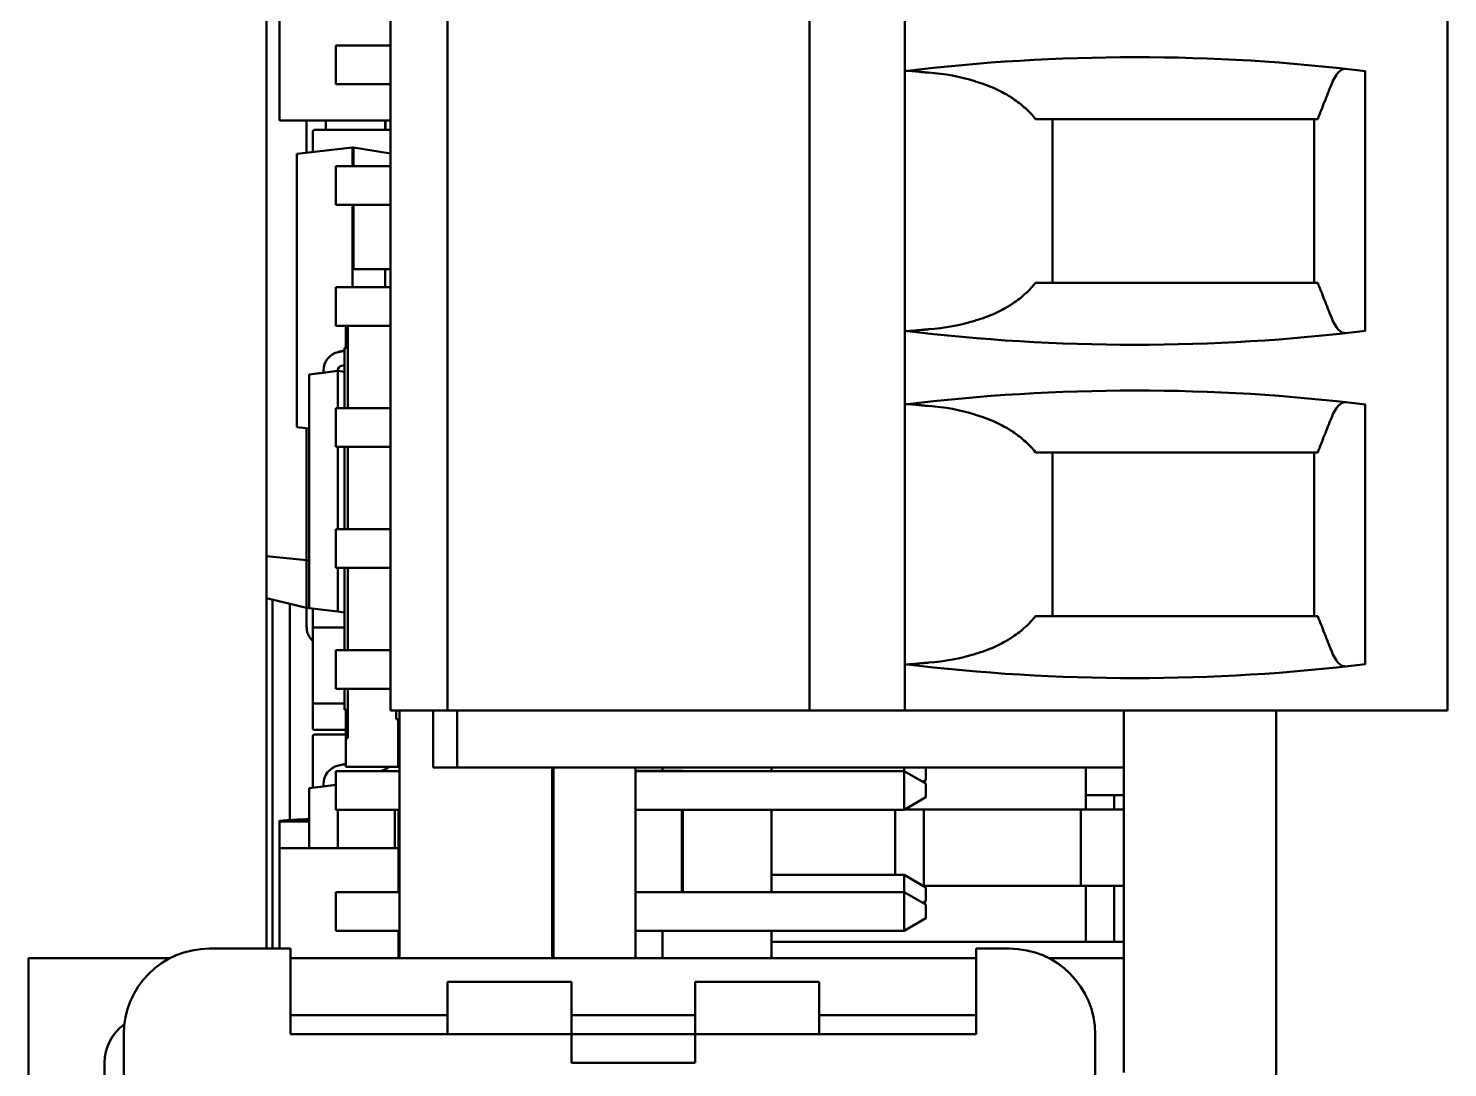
# Model space of a CAD drawing. Header units: millimetres. Extents: x 3118 to 4801, y 919 to 1849.
# Drawn here: x 3488.56 to 3503.46, y 1563.78 to 1574.69 of the extents above; entities that cross this region are included whole.
import ezdxf

# ---------------------------------------------------------------- set-up
doc = ezdxf.new("R2010")
doc.units = ezdxf.units.MM
doc.header["$LTSCALE"] = 1.8
doc.layers.add('외형선(ISO)', color=7, linetype='Continuous', lineweight=50)

msp = doc.modelspace()

# ---------------------------------------------------------------- linework, layer by layer
at = {"layer": '외형선(ISO)'}
for p, q in [((3492.36, 1567.527), (3492.36, 1581.727)), ((3492.96, 1567.527), (3492.96, 1581.727)), ((3496.76, 1567.527), (3496.76, 1581.727)), ((3497.76, 1581.727), (3497.76, 1567.527)), ((3503.46, 1581.727), (3503.46, 1567.527)), ((3491.06, 1581.527), (3491.06, 1565.027)), ((3491.195, 1574.968), (3491.195, 1573.728)), ((3492.36, 1574.511), (3491.786, 1574.511)), ((3491.786, 1574.511), (3492.36, 1574.511)), ((3491.786, 1574.511), (3491.786, 1574.105)), ((3491.786, 1574.511), (3491.786, 1574.511)), ((3491.786, 1574.511), (3492.36, 1574.511)), ((3492.36, 1574.511), (3491.786, 1574.511)), ((3491.786, 1574.511), (3491.786, 1574.511)), ((3491.786, 1574.511), (3491.786, 1574.511)), ((3502.595, 1574.241), (3502.595, 1571.514)), ((3492.36, 1574.105), (3491.786, 1574.105)), ((3492.36, 1573.723), (3491.2, 1573.723)), ((3491.481, 1573.723), (3491.481, 1573.384)), ((3491.545, 1573.607), (3491.545, 1573.607)), ((3491.545, 1573.391), (3491.545, 1573.607)), ((3492.36, 1573.623), (3491.561, 1573.623)), ((3491.561, 1573.623), (3492.36, 1573.623)), ((3491.561, 1573.623), (3491.561, 1573.623)), ((3492.36, 1573.623), (3491.561, 1573.623)), ((3491.561, 1573.623), (3491.561, 1573.623)), ((3491.681, 1573.723), (3491.681, 1573.623)), ((3492.306, 1573.723), (3492.306, 1573.623)), ((3492.308, 1573.623), (3492.308, 1573.723)), ((3499.31, 1572.017), (3499.31, 1573.737)), ((3502.06, 1572.017), (3502.06, 1573.737)), ((3491.377, 1573.373), (3491.961, 1573.437)), ((3491.961, 1573.437), (3491.377, 1573.372)), ((3491.377, 1573.372), (3491.377, 1573.373)), ((3491.377, 1570.501), (3491.377, 1573.372)), ((3491.974, 1573.437), (3491.961, 1573.437)), ((3491.961, 1573.437), (3491.961, 1573.241)), ((3491.961, 1573.437), (3491.974, 1573.437)), ((3491.961, 1573.437), (3491.961, 1573.437)), ((3491.974, 1573.437), (3492.36, 1573.377)), ((3491.974, 1573.437), (3491.974, 1573.241)), ((3491.974, 1573.437), (3491.974, 1573.437)), ((3492.36, 1573.377), (3491.974, 1573.437)), ((3492.36, 1573.241), (3491.786, 1573.241)), ((3491.786, 1573.241), (3492.36, 1573.241)), ((3491.786, 1573.241), (3491.786, 1572.835)), ((3491.786, 1573.241), (3491.786, 1573.241)), ((3491.786, 1573.241), (3492.36, 1573.241)), ((3492.36, 1573.241), (3491.786, 1573.241)), ((3491.786, 1573.241), (3491.786, 1573.241)), ((3491.786, 1573.241), (3491.786, 1573.241)), ((3492.36, 1572.835), (3491.786, 1572.835)), ((3491.961, 1572.835), (3491.961, 1572.162)), ((3491.974, 1572.835), (3491.974, 1572.162)), ((3491.974, 1572.162), (3491.961, 1572.162)), ((3491.961, 1571.971), (3491.961, 1572.162)), ((3492.111, 1572.162), (3491.974, 1572.162)), ((3492.36, 1572.162), (3492.307, 1572.162)), ((3492.307, 1571.971), (3492.307, 1572.162)), ((3492.36, 1571.971), (3491.786, 1571.971)), ((3491.786, 1571.971), (3492.36, 1571.971)), ((3491.786, 1571.971), (3491.786, 1571.565)), ((3491.786, 1571.971), (3491.786, 1571.971)), ((3491.786, 1571.971), (3492.36, 1571.971)), ((3492.36, 1571.971), (3491.786, 1571.971)), ((3491.786, 1571.971), (3491.786, 1571.971)), ((3491.786, 1571.971), (3491.786, 1571.971)), ((3492.36, 1571.565), (3491.786, 1571.565)), ((3491.892, 1571.565), (3491.892, 1571.335)), ((3491.912, 1571.335), (3491.912, 1571.565)), ((3491.813, 1571.292), (3491.877, 1571.306)), ((3491.813, 1571.292), (3491.877, 1571.306)), ((3491.813, 1571.292), (3491.877, 1571.306)), ((3491.813, 1571.291), (3491.877, 1571.305)), ((3491.813, 1571.291), (3491.877, 1571.305)), ((3491.813, 1571.291), (3491.877, 1571.305)), ((3491.813, 1571.291), (3491.877, 1571.305)), ((3491.813, 1571.291), (3491.877, 1571.305)), ((3491.877, 1571.335), (3491.892, 1571.335)), ((3491.912, 1571.335), (3491.877, 1571.335)), ((3491.877, 1571.335), (3491.877, 1570.701)), ((3491.877, 1571.335), (3491.877, 1571.335)), ((3491.892, 1571.335), (3491.912, 1571.335)), ((3491.912, 1570.701), (3491.912, 1571.335)), ((3491.507, 1571.055), (3491.807, 1571.092)), ((3491.507, 1571.055), (3491.657, 1571.074)), ((3491.657, 1571.096), (3491.657, 1571.096)), ((3491.657, 1571.073), (3491.657, 1571.096)), ((3491.657, 1571.096), (3491.657, 1571.096)), ((3491.657, 1571.096), (3491.657, 1571.096)), ((3491.657, 1571.096), (3491.657, 1571.096)), ((3491.657, 1571.096), (3491.657, 1571.096)), ((3491.657, 1571.096), (3491.657, 1571.096)), ((3491.657, 1571.096), (3491.657, 1571.096)), ((3491.657, 1571.073), (3491.807, 1571.092)), ((3491.807, 1571.092), (3491.807, 1571.096)), ((3491.807, 1571.092), (3491.807, 1571.092)), ((3491.877, 1571.084), (3491.807, 1571.092)), ((3491.877, 1571.083), (3491.807, 1571.092)), ((3491.807, 1571.092), (3491.807, 1570.701)), ((3491.846, 1571.145), (3491.877, 1571.152)), ((3491.507, 1568.602), (3491.507, 1571.055)), ((3491.507, 1571.055), (3491.507, 1571.055)), ((3492.36, 1570.701), (3491.786, 1570.701)), ((3491.786, 1570.701), (3492.36, 1570.701)), ((3491.786, 1570.701), (3491.786, 1570.295)), ((3491.786, 1570.701), (3491.786, 1570.701)), ((3491.786, 1570.701), (3492.36, 1570.701)), ((3492.36, 1570.701), (3491.786, 1570.701)), ((3491.786, 1570.701), (3491.786, 1570.701)), ((3491.786, 1570.701), (3491.786, 1570.701)), ((3502.595, 1570.741), (3502.595, 1568.014)), ((3491.377, 1570.501), (3491.507, 1570.487)), ((3491.481, 1570.49), (3491.481, 1569.105)), ((3492.36, 1570.295), (3491.786, 1570.295)), ((3491.807, 1570.295), (3491.807, 1569.431)), ((3491.877, 1570.295), (3491.877, 1569.431)), ((3491.912, 1569.431), (3491.912, 1570.295)), ((3499.31, 1568.517), (3499.31, 1570.237)), ((3502.06, 1568.517), (3502.06, 1570.237)), ((3492.36, 1569.431), (3491.786, 1569.431)), ((3491.786, 1569.431), (3492.36, 1569.431)), ((3491.786, 1569.431), (3491.786, 1569.025)), ((3491.786, 1569.431), (3491.786, 1569.431)), ((3491.786, 1569.431), (3492.36, 1569.431)), ((3492.36, 1569.431), (3491.786, 1569.431)), ((3491.786, 1569.431), (3491.786, 1569.431)), ((3491.786, 1569.431), (3491.786, 1569.431)), ((3491.481, 1569.105), (3491.06, 1569.147)), ((3491.481, 1569.105), (3491.481, 1568.605)), ((3491.507, 1569.105), (3491.481, 1569.105)), ((3492.36, 1569.025), (3491.786, 1569.025)), ((3491.807, 1569.025), (3491.807, 1568.565)), ((3491.877, 1569.025), (3491.877, 1568.161)), ((3491.912, 1568.161), (3491.912, 1569.025)), ((3491.481, 1568.605), (3491.06, 1568.707)), ((3491.123, 1568.692), (3491.123, 1565.027)), ((3491.303, 1566.376), (3491.303, 1568.648)), ((3491.481, 1568.605), (3491.507, 1568.605)), ((3491.481, 1568.405), (3491.481, 1568.605)), ((3491.807, 1568.565), (3491.507, 1568.602)), ((3491.545, 1568.384), (3491.545, 1568.598)), ((3491.807, 1568.565), (3491.877, 1568.557)), ((3491.545, 1568.384), (3491.545, 1568.384)), ((3491.545, 1567.616), (3491.545, 1568.384)), ((3491.877, 1568.4), (3491.561, 1568.4)), ((3491.561, 1568.4), (3491.877, 1568.4)), ((3491.561, 1568.4), (3491.561, 1568.4)), ((3491.877, 1568.4), (3491.561, 1568.4)), ((3491.561, 1568.4), (3491.561, 1568.4)), ((3492.36, 1568.161), (3491.786, 1568.161)), ((3491.786, 1568.161), (3492.36, 1568.161)), ((3491.786, 1568.161), (3491.786, 1567.755)), ((3491.786, 1568.161), (3491.786, 1568.161)), ((3491.786, 1568.161), (3492.36, 1568.161)), ((3492.36, 1568.161), (3491.786, 1568.161)), ((3491.786, 1568.161), (3491.786, 1568.161)), ((3491.786, 1568.161), (3491.786, 1568.161)), ((3492.36, 1567.755), (3491.786, 1567.755)), ((3491.877, 1567.755), (3491.877, 1567.535)), ((3491.912, 1567.535), (3491.912, 1567.755)), ((3491.545, 1567.339), (3491.545, 1567.616)), ((3491.561, 1567.6), (3491.877, 1567.6)), ((3491.877, 1567.535), (3491.912, 1567.535)), ((3491.892, 1567.235), (3491.892, 1567.535)), ((3491.912, 1567.235), (3491.912, 1567.535)), ((3492.36, 1567.527), (3492.66, 1567.527)), ((3492.422, 1567.527), (3492.422, 1567.435)), ((3492.457, 1564.927), (3492.457, 1567.527)), ((3492.66, 1567.527), (3492.96, 1567.527)), ((3492.81, 1566.927), (3492.81, 1567.527)), ((3492.96, 1567.527), (3496.76, 1567.527)), ((3493.06, 1566.927), (3493.06, 1567.527)), ((3496.76, 1567.527), (3497.26, 1567.527)), ((3497.26, 1567.527), (3497.46, 1567.527)), ((3497.46, 1567.527), (3497.76, 1567.527)), ((3497.76, 1567.527), (3503.46, 1567.527)), ((3500.06, 1567.527), (3500.06, 1566.927)), ((3501.66, 1567.527), (3501.66, 1550.527)), ((3492.442, 1567.435), (3492.422, 1567.435)), ((3492.442, 1567.435), (3492.422, 1567.435)), ((3492.442, 1567.435), (3492.442, 1567.435)), ((3492.442, 1567.435), (3492.442, 1566.935)), ((3491.545, 1567.258), (3491.545, 1567.258)), ((3491.545, 1566.717), (3491.545, 1567.258)), ((3491.892, 1567.323), (3491.561, 1567.323)), ((3491.892, 1567.274), (3491.561, 1567.274)), ((3491.561, 1567.274), (3491.892, 1567.274)), ((3491.561, 1567.274), (3491.561, 1567.274)), ((3491.892, 1567.274), (3491.561, 1567.274)), ((3491.561, 1567.274), (3491.561, 1567.274)), ((3491.892, 1567.235), (3491.912, 1567.235)), ((3491.892, 1567.235), (3491.892, 1566.935)), ((3491.892, 1567.235), (3491.912, 1567.235)), ((3491.892, 1567.235), (3491.892, 1567.235)), ((3492.442, 1567.327), (3492.457, 1567.325)), ((3492.442, 1567.327), (3492.457, 1567.325)), ((3492.442, 1567.327), (3492.457, 1567.325)), ((3492.442, 1567.327), (3492.457, 1567.325)), ((3492.442, 1567.327), (3492.457, 1567.325)), ((3492.442, 1567.327), (3492.457, 1567.325)), ((3492.442, 1567.327), (3492.457, 1567.325)), ((3492.442, 1567.327), (3492.457, 1567.325)), ((3492.442, 1567.216), (3492.457, 1567.325)), ((3492.457, 1567.325), (3492.457, 1567.325)), ((3492.457, 1567.325), (3492.457, 1567.325)), ((3492.457, 1567.325), (3492.457, 1567.325)), ((3492.457, 1566.891), (3491.786, 1566.891)), ((3491.786, 1566.891), (3492.457, 1566.891)), ((3491.786, 1566.891), (3491.786, 1566.485)), ((3491.786, 1566.891), (3491.786, 1566.891)), ((3491.786, 1566.891), (3492.457, 1566.891)), ((3492.457, 1566.891), (3491.786, 1566.891)), ((3491.786, 1566.891), (3491.786, 1566.891)), ((3491.786, 1566.891), (3491.786, 1566.891)), ((3491.813, 1566.948), (3491.892, 1566.966)), ((3491.813, 1566.948), (3491.892, 1566.966)), ((3491.813, 1566.948), (3491.892, 1566.965)), ((3491.813, 1566.948), (3491.892, 1566.965)), ((3491.813, 1566.948), (3491.892, 1566.965)), ((3491.813, 1566.948), (3491.892, 1566.965)), ((3491.813, 1566.948), (3491.892, 1566.965)), ((3491.813, 1566.948), (3491.892, 1566.965)), ((3491.892, 1566.935), (3492.442, 1566.935)), ((3492.251, 1566.891), (3492.265, 1566.895)), ((3492.81, 1566.927), (3493.06, 1566.927)), ((3493.06, 1566.927), (3493.16, 1566.927)), ((3493.16, 1566.927), (3500.06, 1566.927)), ((3494.06, 1564.927), (3494.06, 1566.927)), ((3494.072, 1566.891), (3494.06, 1566.891)), ((3494.06, 1566.891), (3494.072, 1566.891)), ((3494.06, 1566.891), (3494.072, 1566.891)), ((3494.072, 1566.891), (3494.06, 1566.891)), ((3494.072, 1566.927), (3494.072, 1564.927)), ((3494.935, 1566.927), (3494.935, 1564.927)), ((3494.935, 1566.894), (3495.116, 1566.894)), ((3495.116, 1566.894), (3494.935, 1566.894)), ((3494.935, 1566.891), (3497.755, 1566.891)), ((3497.755, 1566.891), (3494.935, 1566.891)), ((3494.935, 1566.891), (3497.755, 1566.891)), ((3497.755, 1566.891), (3494.935, 1566.891)), ((3495.218, 1566.927), (3495.218, 1566.894)), ((3495.218, 1566.894), (3495.431, 1566.894)), ((3495.431, 1566.894), (3495.421, 1566.894)), ((3495.421, 1566.891), (3495.421, 1566.894)), ((3495.431, 1566.891), (3495.431, 1566.894)), ((3496.361, 1566.927), (3496.361, 1566.891)), ((3497.755, 1566.927), (3497.755, 1566.891)), ((3497.755, 1566.891), (3497.755, 1566.485)), ((3497.755, 1566.891), (3497.983, 1566.759)), ((3497.983, 1566.759), (3497.755, 1566.891)), ((3497.755, 1566.891), (3497.755, 1566.891)), ((3497.755, 1566.891), (3497.983, 1566.759)), ((3497.755, 1566.891), (3497.755, 1566.891)), ((3497.755, 1566.891), (3497.755, 1566.891)), ((3497.983, 1566.759), (3497.755, 1566.891)), ((3497.983, 1566.927), (3497.983, 1566.796)), ((3499.66, 1566.927), (3499.66, 1566.487)), ((3500.06, 1564.927), (3500.06, 1566.927)), ((3491.507, 1566.711), (3491.786, 1566.746)), ((3491.657, 1566.753), (3491.657, 1566.753)), ((3491.657, 1566.73), (3491.657, 1566.753)), ((3491.657, 1566.753), (3491.657, 1566.753)), ((3491.657, 1566.753), (3491.657, 1566.753)), ((3491.657, 1566.753), (3491.657, 1566.753)), ((3491.657, 1566.753), (3491.657, 1566.753)), ((3491.657, 1566.753), (3491.657, 1566.753)), ((3491.657, 1566.753), (3491.657, 1566.753)), ((3491.657, 1566.73), (3491.786, 1566.746)), ((3497.983, 1566.796), (3497.952, 1566.778)), ((3497.983, 1566.759), (3497.983, 1566.759)), ((3497.983, 1566.759), (3497.983, 1566.759)), ((3497.983, 1566.759), (3497.983, 1566.617)), ((3497.983, 1566.759), (3497.983, 1566.759)), ((3491.507, 1566.712), (3491.657, 1566.73)), ((3491.507, 1566.711), (3491.507, 1566.712)), ((3491.507, 1566.083), (3491.507, 1566.711)), ((3497.983, 1566.617), (3497.755, 1566.485)), ((3499.66, 1566.637), (3500.06, 1566.637)), ((3499.96, 1566.487), (3499.96, 1566.637)), ((3492.457, 1566.485), (3491.786, 1566.485)), ((3491.807, 1566.485), (3491.807, 1566.083)), ((3492.407, 1566.083), (3492.407, 1566.485)), ((3492.445, 1566.079), (3492.445, 1566.485)), ((3494.072, 1566.485), (3494.06, 1566.485)), ((3497.755, 1566.485), (3494.935, 1566.485)), ((3495.421, 1565.621), (3495.421, 1566.485)), ((3495.431, 1565.621), (3495.431, 1566.485)), ((3496.361, 1566.485), (3496.361, 1565.621)), ((3497.66, 1566.485), (3497.66, 1565.801)), ((3497.96, 1566.487), (3497.759, 1566.487)), ((3497.96, 1566.487), (3498.71, 1566.487)), ((3497.96, 1566.487), (3497.96, 1565.687)), ((3499.61, 1566.487), (3498.71, 1566.487)), ((3499.61, 1566.487), (3499.61, 1565.687)), ((3499.61, 1566.487), (3500.06, 1566.487)), ((3491.195, 1566.363), (3491.195, 1566.363)), ((3491.195, 1566.363), (3491.195, 1566.078)), ((3491.2, 1566.363), (3491.507, 1566.363)), ((3492.457, 1566.375), (3492.445, 1566.375)), ((3492.445, 1566.363), (3492.445, 1566.363)), ((3492.445, 1566.078), (3492.445, 1566.363)), ((3492.407, 1566.15), (3492.408, 1566.15)), ((3492.408, 1566.083), (3492.408, 1566.15)), ((3492.408, 1566.15), (3492.408, 1566.15)), ((3491.195, 1566.078), (3491.195, 1565.027)), ((3492.44, 1566.083), (3491.2, 1566.083)), ((3491.2, 1566.083), (3491.2, 1566.083)), ((3491.2, 1566.083), (3492.44, 1566.083)), ((3492.44, 1566.083), (3492.44, 1566.083)), ((3492.445, 1565.621), (3492.445, 1566.078)), ((3496.361, 1565.801), (3497.755, 1565.801)), ((3497.755, 1565.801), (3496.361, 1565.801)), ((3496.361, 1565.801), (3497.755, 1565.801)), ((3497.755, 1565.801), (3496.361, 1565.801)), ((3497.755, 1565.801), (3497.755, 1565.621)), ((3497.755, 1565.801), (3497.755, 1565.801)), ((3497.755, 1565.801), (3497.983, 1565.669)), ((3497.755, 1565.801), (3497.755, 1565.801)), ((3497.755, 1565.801), (3497.983, 1565.669)), ((3497.983, 1565.669), (3497.755, 1565.801)), ((3497.983, 1565.669), (3497.755, 1565.801)), ((3497.755, 1565.801), (3497.755, 1565.801)), ((3492.457, 1565.621), (3491.786, 1565.621)), ((3491.786, 1565.621), (3491.786, 1565.215)), ((3491.786, 1565.621), (3491.786, 1565.621)), ((3491.786, 1565.621), (3492.457, 1565.621)), ((3491.786, 1565.621), (3491.786, 1565.621)), ((3491.786, 1565.621), (3492.457, 1565.621)), ((3492.457, 1565.621), (3491.786, 1565.621)), ((3491.786, 1565.621), (3491.786, 1565.621)), ((3494.072, 1565.621), (3494.06, 1565.621)), ((3494.06, 1565.621), (3494.072, 1565.621)), ((3494.06, 1565.621), (3494.072, 1565.621)), ((3494.072, 1565.621), (3494.06, 1565.621)), ((3494.935, 1565.621), (3497.755, 1565.621)), ((3497.755, 1565.621), (3494.935, 1565.621)), ((3494.935, 1565.621), (3497.755, 1565.621)), ((3497.755, 1565.621), (3494.935, 1565.621)), ((3497.755, 1565.621), (3497.755, 1565.215)), ((3497.755, 1565.621), (3497.983, 1565.489)), ((3497.755, 1565.621), (3497.755, 1565.621)), ((3497.983, 1565.489), (3497.755, 1565.621)), ((3497.755, 1565.621), (3497.755, 1565.621)), ((3497.755, 1565.621), (3497.983, 1565.489)), ((3497.755, 1565.621), (3497.755, 1565.621)), ((3497.983, 1565.489), (3497.755, 1565.621)), ((3497.952, 1565.687), (3497.96, 1565.687)), ((3497.96, 1565.687), (3498.71, 1565.687)), ((3497.983, 1565.669), (3497.983, 1565.669)), ((3497.983, 1565.669), (3497.983, 1565.669)), ((3497.983, 1565.669), (3497.983, 1565.669)), ((3497.983, 1565.669), (3497.983, 1565.526)), ((3499.61, 1565.687), (3498.71, 1565.687)), ((3500.06, 1565.687), (3499.61, 1565.687)), ((3499.66, 1565.687), (3499.66, 1565.097)), ((3499.96, 1565.122), (3499.96, 1565.687)), ((3497.983, 1565.526), (3497.952, 1565.508)), ((3497.983, 1565.489), (3497.983, 1565.489)), ((3497.983, 1565.489), (3497.983, 1565.489)), ((3497.983, 1565.489), (3497.983, 1565.489)), ((3497.983, 1565.489), (3497.983, 1565.347)), ((3497.983, 1565.347), (3497.755, 1565.215)), ((3492.457, 1565.215), (3491.786, 1565.215)), ((3492.445, 1564.927), (3492.445, 1565.215)), ((3494.072, 1565.215), (3494.06, 1565.215)), ((3494.072, 1565.097), (3494.06, 1565.097)), ((3497.755, 1565.215), (3494.935, 1565.215)), ((3495.218, 1565.215), (3495.218, 1564.927)), ((3496.361, 1565.215), (3496.361, 1564.927)), ((3500.06, 1565.097), (3496.361, 1565.097)), ((3491.31, 1565.027), (3490.46, 1565.027)), ((3491.31, 1565.027), (3491.31, 1564.127)), ((3498.86, 1565.027), (3498.51, 1565.027)), ((3498.51, 1565.027), (3498.51, 1564.127)), ((3488.56, 1564.927), (3490.047, 1564.927)), ((3488.56, 1561.652), (3488.56, 1564.927)), ((3491.31, 1564.927), (3492.11, 1564.927)), ((3492.11, 1564.927), (3497.91, 1564.927)), ((3497.91, 1564.927), (3498.51, 1564.927)), ((3499.272, 1564.927), (3500.06, 1564.927)), ((3500.06, 1563.727), (3500.06, 1564.927)), ((3492.96, 1564.677), (3494.26, 1564.677)), ((3492.96, 1564.127), (3492.96, 1564.677)), ((3494.26, 1564.677), (3494.26, 1564.127)), ((3495.56, 1564.127), (3495.56, 1564.677)), ((3495.56, 1564.677), (3496.86, 1564.677)), ((3496.86, 1564.677), (3496.86, 1564.127)), ((3492.11, 1564.327), (3491.31, 1564.327)), ((3492.11, 1564.327), (3492.96, 1564.327)), ((3494.26, 1564.327), (3495.56, 1564.327)), ((3496.86, 1564.327), (3497.91, 1564.327)), ((3498.51, 1564.327), (3497.91, 1564.327)), ((3489.56, 1561.977), (3489.56, 1564.127)), ((3491.31, 1564.127), (3494.26, 1564.127)), ((3494.26, 1564.127), (3495.56, 1564.127)), ((3494.26, 1564.127), (3494.26, 1563.827)), ((3495.56, 1564.127), (3498.51, 1564.127)), ((3495.56, 1563.827), (3495.56, 1564.127)), ((3499.76, 1564.127), (3499.76, 1562.927)), ((3489.36, 1563.827), (3489.36, 1563.327)), ((3494.26, 1563.827), (3495.56, 1563.827))]:
    msp.add_line(p, q, dxfattribs=at)
for centre, radius, start, end in [((3500.18, 1554.387), 20, 83.062, 96.9498), ((3491.561, 1573.607), 0.016, 90, 180), ((3491.561, 1573.607), 0.016, 90, 180), ((3500.18, 1591.367), 20, 263.0502, 276.938), ((3491.857, 1571.096), 0.2, 102.5361, 180), ((3491.857, 1571.096), 0.2, 102.5361, 180), ((3491.857, 1571.096), 0.2, 102.5361, 180), ((3491.857, 1571.096), 0.2, 102.5361, 180), ((3491.857, 1571.096), 0.2, 102.5361, 180), ((3491.857, 1571.096), 0.2, 102.5361, 180), ((3491.857, 1571.096), 0.2, 102.5361, 180), ((3491.857, 1571.096), 0.2, 102.5361, 180), ((3491.857, 1571.096), 0.05, 102.5361, 180), ((3500.18, 1550.887), 20, 83.062, 96.9498), ((3491.561, 1568.384), 0.016, 90, 180), ((3491.561, 1568.384), 0.016, 90, 180), ((3500.18, 1587.867), 20, 263.0502, 276.938), ((3491.561, 1567.616), 0.016, 180, 270), ((3491.561, 1567.339), 0.016, 180, 270), ((3491.561, 1567.258), 0.016, 90, 180), ((3491.561, 1567.258), 0.016, 90, 180), ((3491.857, 1566.753), 0.2, 102.5361, 180), ((3491.857, 1566.753), 0.2, 102.5361, 180), ((3491.857, 1566.753), 0.2, 102.5361, 180), ((3491.857, 1566.753), 0.2, 102.5361, 180), ((3491.857, 1566.753), 0.2, 102.5361, 180), ((3491.857, 1566.753), 0.2, 102.5361, 180), ((3491.857, 1566.753), 0.2, 102.5361, 180), ((3491.857, 1566.753), 0.2, 102.5361, 180), ((3492.222, 1567.09), 0.2, 282.5361, 309.1219), ((3499.91, 1565.122), 0.05, 330, 0), ((3490.46, 1564.127), 0.9, 90, 180), ((3498.86, 1564.127), 0.9, 0, 90), ((3489.86, 1563.827), 0.5, 126.0029, 180)]:
    msp.add_arc(centre, radius, start, end, dxfattribs=at)
for centre, major_axis, ratio, start_param, end_param in [((3497.599, 1573.116), (-1.662, -0.285), 0.648616, 4.035739, 4.353534), ((3502.392, 1573.257), (-0.008, 1.007), 0.265469, 6.251531, 6.862917), ((3490.931, 1554.387), (-22.877, 0), 0.914642, 4.372426, 4.375396), ((3502.392, 1572.497), (-0.008, -1.007), 0.265469, 5.703454, 6.31484), ((3497.599, 1572.639), (-1.662, 0.285), 0.648616, 1.929651, 2.247447), ((3490.931, 1591.367), (-22.877, 0), 0.914642, 1.907789, 1.910759), ((3502.392, 1569.757), (-0.008, 1.007), 0.265469, 6.251531, 6.862917), ((3497.599, 1569.616), (-1.662, -0.285), 0.648616, 4.035739, 4.353534), ((3490.931, 1550.887), (-22.877, 0), 0.914642, 4.372426, 4.375396), ((3497.599, 1569.139), (-1.662, 0.285), 0.648616, 1.929651, 2.247447), ((3490.931, 1587.867), (-22.877, 0), 0.914642, 1.907789, 1.910759), ((3502.392, 1568.997), (-0.008, -1.007), 0.265469, 5.703454, 6.31484), ((3495.116, 1566.894), (0.102, 0), 0.00019, 4.712389, 6.283185), ((3495.116, 1566.894), (0.305, 0), 0.00019, 4.712389, 6.283185)]:
    msp.add_ellipse(centre, major_axis=major_axis, ratio=ratio, start_param=start_param, end_param=end_param, dxfattribs=at)
for points, knots in [([(3498.01, 1574.225), (3497.996, 1574.226), (3497.982, 1574.227), (3497.969, 1574.228), (3497.963, 1574.229), (3497.957, 1574.229), (3497.95, 1574.23), (3497.944, 1574.23), (3497.938, 1574.231), (3497.932, 1574.232), (3497.92, 1574.233), (3497.909, 1574.234), (3497.898, 1574.235), (3497.887, 1574.236), (3497.876, 1574.238), (3497.866, 1574.239), (3497.856, 1574.24), (3497.847, 1574.24), (3497.839, 1574.241), (3497.834, 1574.242), (3497.83, 1574.242), (3497.826, 1574.242), (3497.822, 1574.243), (3497.819, 1574.243), (3497.815, 1574.243), (3497.808, 1574.243), (3497.801, 1574.244), (3497.795, 1574.244), (3497.789, 1574.244), (3497.784, 1574.243), (3497.78, 1574.243)], [0.125716, 0.125716, 0.125716, 0.125716, 0.1735105, 0.1735105, 0.1735105, 0.1972868, 0.1972868, 0.1972868, 0.2211022, 0.2211022, 0.2211022, 0.2689459, 0.2689459, 0.2689459, 0.3168849, 0.3168849, 0.3168849, 0.3646899, 0.3646899, 0.3646899, 0.3884782, 0.3884782, 0.3884782, 0.4122764, 0.4122764, 0.4122764, 0.46011, 0.46011, 0.46011, 0.5080516, 0.5080516, 0.5080516, 0.5080516]), ([(3498.56, 1574.114), (3498.591, 1574.104), (3498.623, 1574.093), (3498.653, 1574.08), (3498.683, 1574.068), (3498.712, 1574.055), (3498.74, 1574.042), (3498.768, 1574.028), (3498.796, 1574.014), (3498.822, 1573.999), (3498.835, 1573.992), (3498.847, 1573.984), (3498.86, 1573.976), (3498.872, 1573.969), (3498.884, 1573.961), (3498.896, 1573.953), (3498.92, 1573.937), (3498.943, 1573.92), (3498.965, 1573.903), (3498.987, 1573.886), (3499.007, 1573.868), (3499.027, 1573.85), (3499.047, 1573.832), (3499.066, 1573.814), (3499.083, 1573.795), (3499.101, 1573.776), (3499.117, 1573.757), (3499.133, 1573.737)], [0.1451984, 0.1451984, 0.1451984, 0.1451984, 0.2603351, 0.2603351, 0.2603351, 0.3755929, 0.3755929, 0.3755929, 0.4905301, 0.4905301, 0.4905301, 0.5477255, 0.5477255, 0.5477255, 0.6048945, 0.6048945, 0.6048945, 0.7195328, 0.7195328, 0.7195328, 0.8344442, 0.8344442, 0.8344442, 0.9494087, 0.9494087, 0.9494087, 1.0641462, 1.0641462, 1.0641462, 1.0641462]), ([(3502.239, 1574.099), (3502.227, 1574.069), (3502.215, 1574.039), (3502.203, 1574.009), (3502.191, 1573.979), (3502.179, 1573.948), (3502.167, 1573.918), (3502.155, 1573.888), (3502.144, 1573.858), (3502.132, 1573.828), (3502.12, 1573.798), (3502.108, 1573.767), (3502.096, 1573.737)], [27.3487746, 27.3487746, 27.3487746, 27.3487746, 27.5141397, 27.5141397, 27.5141397, 27.6795053, 27.6795053, 27.6795053, 27.8448716, 27.8448716, 27.8448716, 28.0102384, 28.0102384, 28.0102384, 28.0102384]), ([(3491.195, 1573.728), (3491.195, 1573.728), (3491.195, 1573.728), (3491.195, 1573.728), (3491.195, 1573.726), (3491.197, 1573.723), (3491.2, 1573.723)], [-0.0000046349, -0.0000046349, -0.0000046349, -0.0000046349, 0.0000103556, 0.0000103556, 0.0000103556, 0.0009547571, 0.0009547571, 0.0009547571, 0.0009547571]), ([(3499.133, 1572.017), (3499.117, 1571.998), (3499.101, 1571.979), (3499.083, 1571.96), (3499.066, 1571.941), (3499.047, 1571.922), (3499.027, 1571.904), (3499.007, 1571.886), (3498.987, 1571.869), (3498.965, 1571.851), (3498.943, 1571.834), (3498.92, 1571.818), (3498.896, 1571.802), (3498.884, 1571.794), (3498.872, 1571.786), (3498.86, 1571.778), (3498.847, 1571.77), (3498.835, 1571.763), (3498.822, 1571.755), (3498.796, 1571.74), (3498.768, 1571.726), (3498.74, 1571.713), (3498.712, 1571.699), (3498.683, 1571.686), (3498.653, 1571.674), (3498.623, 1571.662), (3498.591, 1571.651), (3498.56, 1571.64)], [0.5896293, 0.5896293, 0.5896293, 0.5896293, 0.7043669, 0.7043669, 0.7043669, 0.8193314, 0.8193314, 0.8193314, 0.9342428, 0.9342428, 0.9342428, 1.048881, 1.048881, 1.048881, 1.1060499, 1.1060499, 1.1060499, 1.1632454, 1.1632454, 1.1632454, 1.2781827, 1.2781827, 1.2781827, 1.3934405, 1.3934405, 1.3934405, 1.5085772, 1.5085772, 1.5085772, 1.5085772]), ([(3502.096, 1572.017), (3502.108, 1571.987), (3502.12, 1571.957), (3502.132, 1571.927), (3502.144, 1571.897), (3502.155, 1571.866), (3502.167, 1571.836), (3502.179, 1571.806), (3502.191, 1571.776), (3502.203, 1571.746), (3502.215, 1571.716), (3502.227, 1571.686), (3502.239, 1571.655)], [11.3358505, 11.3358505, 11.3358505, 11.3358505, 11.5012174, 11.5012174, 11.5012174, 11.6665836, 11.6665836, 11.6665836, 11.8319493, 11.8319493, 11.8319493, 11.9973143, 11.9973143, 11.9973143, 11.9973143]), ([(3497.78, 1571.512), (3497.784, 1571.511), (3497.789, 1571.511), (3497.795, 1571.511), (3497.801, 1571.511), (3497.808, 1571.511), (3497.815, 1571.512), (3497.819, 1571.512), (3497.822, 1571.512), (3497.826, 1571.512), (3497.83, 1571.513), (3497.834, 1571.513), (3497.839, 1571.513), (3497.847, 1571.514), (3497.856, 1571.515), (3497.866, 1571.516), (3497.876, 1571.517), (3497.887, 1571.518), (3497.898, 1571.519), (3497.909, 1571.52), (3497.92, 1571.522), (3497.932, 1571.523), (3497.938, 1571.523), (3497.944, 1571.524), (3497.95, 1571.525), (3497.957, 1571.525), (3497.963, 1571.526), (3497.969, 1571.526), (3497.982, 1571.527), (3497.996, 1571.529), (3498.01, 1571.529)], [0.0672172, 0.0672172, 0.0672172, 0.0672172, 0.1151588, 0.1151588, 0.1151588, 0.1629924, 0.1629924, 0.1629924, 0.1867906, 0.1867906, 0.1867906, 0.2105789, 0.2105789, 0.2105789, 0.2583839, 0.2583839, 0.2583839, 0.3063229, 0.3063229, 0.3063229, 0.3541665, 0.3541665, 0.3541665, 0.377982, 0.377982, 0.377982, 0.4017583, 0.4017583, 0.4017583, 0.4495528, 0.4495528, 0.4495528, 0.4495528]), ([(3498.01, 1570.725), (3497.996, 1570.726), (3497.982, 1570.727), (3497.969, 1570.728), (3497.963, 1570.729), (3497.957, 1570.729), (3497.95, 1570.73), (3497.944, 1570.73), (3497.938, 1570.731), (3497.932, 1570.732), (3497.92, 1570.733), (3497.909, 1570.734), (3497.898, 1570.735), (3497.887, 1570.736), (3497.876, 1570.738), (3497.866, 1570.739), (3497.856, 1570.74), (3497.847, 1570.74), (3497.839, 1570.741), (3497.834, 1570.742), (3497.83, 1570.742), (3497.826, 1570.742), (3497.822, 1570.743), (3497.819, 1570.743), (3497.815, 1570.743), (3497.808, 1570.743), (3497.801, 1570.744), (3497.795, 1570.744), (3497.789, 1570.744), (3497.784, 1570.743), (3497.78, 1570.743)], [0.125716, 0.125716, 0.125716, 0.125716, 0.1735105, 0.1735105, 0.1735105, 0.1972868, 0.1972868, 0.1972868, 0.2211022, 0.2211022, 0.2211022, 0.2689459, 0.2689459, 0.2689459, 0.3168849, 0.3168849, 0.3168849, 0.3646899, 0.3646899, 0.3646899, 0.3884782, 0.3884782, 0.3884782, 0.4122764, 0.4122764, 0.4122764, 0.46011, 0.46011, 0.46011, 0.5080516, 0.5080516, 0.5080516, 0.5080516]), ([(3498.56, 1570.614), (3498.591, 1570.604), (3498.623, 1570.593), (3498.653, 1570.58), (3498.683, 1570.568), (3498.712, 1570.555), (3498.74, 1570.542), (3498.768, 1570.528), (3498.796, 1570.514), (3498.822, 1570.499), (3498.835, 1570.492), (3498.847, 1570.484), (3498.86, 1570.476), (3498.872, 1570.469), (3498.884, 1570.461), (3498.896, 1570.453), (3498.92, 1570.437), (3498.943, 1570.42), (3498.965, 1570.403), (3498.987, 1570.386), (3499.007, 1570.368), (3499.027, 1570.35), (3499.047, 1570.332), (3499.066, 1570.314), (3499.083, 1570.295), (3499.101, 1570.276), (3499.117, 1570.257), (3499.133, 1570.237)], [0.1451984, 0.1451984, 0.1451984, 0.1451984, 0.2603351, 0.2603351, 0.2603351, 0.3755929, 0.3755929, 0.3755929, 0.4905301, 0.4905301, 0.4905301, 0.5477255, 0.5477255, 0.5477255, 0.6048945, 0.6048945, 0.6048945, 0.7195328, 0.7195328, 0.7195328, 0.8344442, 0.8344442, 0.8344442, 0.9494087, 0.9494087, 0.9494087, 1.0641462, 1.0641462, 1.0641462, 1.0641462]), ([(3502.239, 1570.599), (3502.227, 1570.569), (3502.215, 1570.539), (3502.203, 1570.509), (3502.191, 1570.479), (3502.179, 1570.448), (3502.167, 1570.418), (3502.155, 1570.388), (3502.144, 1570.358), (3502.132, 1570.328), (3502.12, 1570.298), (3502.108, 1570.267), (3502.096, 1570.237)], [27.3487746, 27.3487746, 27.3487746, 27.3487746, 27.5141397, 27.5141397, 27.5141397, 27.6795053, 27.6795053, 27.6795053, 27.8448716, 27.8448716, 27.8448716, 28.0102384, 28.0102384, 28.0102384, 28.0102384]), ([(3491.545, 1568.259), (3491.543, 1568.26), (3491.541, 1568.262), (3491.527, 1568.276), (3491.517, 1568.29), (3491.499, 1568.32), (3491.492, 1568.336), (3491.483, 1568.37), (3491.481, 1568.388), (3491.481, 1568.405)], [5.4632099, 5.4632099, 5.4632099, 5.4632099, 5.4989384, 5.4989384, 5.760354, 5.760354, 6.0217697, 6.0217697, 6.2831853, 6.2831853, 6.2831853, 6.2831853]), ([(3499.133, 1568.517), (3499.117, 1568.498), (3499.101, 1568.479), (3499.083, 1568.46), (3499.066, 1568.441), (3499.047, 1568.422), (3499.027, 1568.404), (3499.007, 1568.386), (3498.987, 1568.369), (3498.965, 1568.351), (3498.943, 1568.334), (3498.92, 1568.318), (3498.896, 1568.302), (3498.884, 1568.294), (3498.872, 1568.286), (3498.86, 1568.278), (3498.847, 1568.27), (3498.835, 1568.263), (3498.822, 1568.255), (3498.796, 1568.24), (3498.768, 1568.226), (3498.74, 1568.213), (3498.712, 1568.199), (3498.683, 1568.186), (3498.653, 1568.174), (3498.623, 1568.162), (3498.591, 1568.151), (3498.56, 1568.14)], [0.5896293, 0.5896293, 0.5896293, 0.5896293, 0.7043669, 0.7043669, 0.7043669, 0.8193314, 0.8193314, 0.8193314, 0.9342428, 0.9342428, 0.9342428, 1.048881, 1.048881, 1.048881, 1.1060499, 1.1060499, 1.1060499, 1.1632454, 1.1632454, 1.1632454, 1.2781827, 1.2781827, 1.2781827, 1.3934405, 1.3934405, 1.3934405, 1.5085772, 1.5085772, 1.5085772, 1.5085772]), ([(3502.096, 1568.517), (3502.108, 1568.487), (3502.12, 1568.457), (3502.132, 1568.427), (3502.144, 1568.397), (3502.155, 1568.366), (3502.167, 1568.336), (3502.179, 1568.306), (3502.191, 1568.276), (3502.203, 1568.246), (3502.215, 1568.216), (3502.227, 1568.186), (3502.239, 1568.155)], [11.3358505, 11.3358505, 11.3358505, 11.3358505, 11.5012174, 11.5012174, 11.5012174, 11.6665836, 11.6665836, 11.6665836, 11.8319493, 11.8319493, 11.8319493, 11.9973143, 11.9973143, 11.9973143, 11.9973143]), ([(3497.78, 1568.012), (3497.784, 1568.011), (3497.789, 1568.011), (3497.795, 1568.011), (3497.801, 1568.011), (3497.808, 1568.011), (3497.815, 1568.012), (3497.819, 1568.012), (3497.822, 1568.012), (3497.826, 1568.012), (3497.83, 1568.013), (3497.834, 1568.013), (3497.839, 1568.013), (3497.847, 1568.014), (3497.856, 1568.015), (3497.866, 1568.016), (3497.876, 1568.017), (3497.887, 1568.018), (3497.898, 1568.019), (3497.909, 1568.02), (3497.92, 1568.022), (3497.932, 1568.023), (3497.938, 1568.023), (3497.944, 1568.024), (3497.95, 1568.025), (3497.957, 1568.025), (3497.963, 1568.026), (3497.969, 1568.026), (3497.982, 1568.027), (3497.996, 1568.029), (3498.01, 1568.029)], [0.0672172, 0.0672172, 0.0672172, 0.0672172, 0.1151588, 0.1151588, 0.1151588, 0.1629924, 0.1629924, 0.1629924, 0.1867906, 0.1867906, 0.1867906, 0.2105789, 0.2105789, 0.2105789, 0.2583839, 0.2583839, 0.2583839, 0.3063229, 0.3063229, 0.3063229, 0.3541665, 0.3541665, 0.3541665, 0.377982, 0.377982, 0.377982, 0.4017583, 0.4017583, 0.4017583, 0.4495528, 0.4495528, 0.4495528, 0.4495528]), ([(3491.199, 1566.368), (3491.198, 1566.368), (3491.197, 1566.367), (3491.196, 1566.366), (3491.195, 1566.366), (3491.195, 1566.365), (3491.195, 1566.365), (3491.195, 1566.364), (3491.195, 1566.364), (3491.195, 1566.364), (3491.195, 1566.364), (3491.195, 1566.363), (3491.195, 1566.363), (3491.195, 1566.363), (3491.195, 1566.363), (3491.195, 1566.363), (3491.195, 1566.363), (3491.195, 1566.363), (3491.195, 1566.363), (3491.195, 1566.363), (3491.195, 1566.363), (3491.195, 1566.363)], [0.0000203812, 0.0000203812, 0.0000203812, 0.0000203812, 0.0004738719, 0.0004738719, 0.0004738719, 0.0007108064, 0.0007108064, 0.0007108064, 0.0008292737, 0.0008292737, 0.0008292737, 0.0008885073, 0.0008885073, 0.0008885073, 0.0009181242, 0.0009181242, 0.0009181242, 0.0009329326, 0.0009329326, 0.0009329326, 0.000947741, 0.000947741, 0.000947741, 0.000947741]), ([(3491.199, 1566.368), (3491.2, 1566.368), (3491.201, 1566.368), (3491.203, 1566.368), (3491.205, 1566.369), (3491.21, 1566.369), (3491.211, 1566.369), (3491.215, 1566.369), (3491.216, 1566.369), (3491.223, 1566.37), (3491.228, 1566.37), (3491.238, 1566.371), (3491.243, 1566.371), (3491.259, 1566.373), (3491.27, 1566.373), (3491.316, 1566.377), (3491.349, 1566.379), (3491.424, 1566.383), (3491.466, 1566.385), (3491.507, 1566.386)], [0, 0, 0, 0, 0.00393449, 0.00393449, 0.00690129, 0.00690129, 0.00770086, 0.00770086, 0.00849379, 0.00849379, 0.01010357, 0.01010357, 0.01168245, 0.01168245, 0.01507668, 0.01507668, 0.02524566, 0.02524566, 0.03762738, 0.03762738, 0.03762738, 0.03762738]), ([(3492.445, 1566.363), (3492.445, 1566.363), (3492.445, 1566.363), (3492.445, 1566.363), (3492.445, 1566.363), (3492.445, 1566.363), (3492.445, 1566.364)], [-0.0000046349, -0.0000046349, -0.0000046349, -0.0000046349, 0.0000103531, 0.0000103531, 0.0000103531, 0.0001204215, 0.0001204215, 0.0001204215, 0.0001204215]), ([(3491.2, 1566.083), (3491.198, 1566.083), (3491.197, 1566.082), (3491.196, 1566.081), (3491.195, 1566.08), (3491.195, 1566.08), (3491.195, 1566.079), (3491.195, 1566.079), (3491.195, 1566.079), (3491.195, 1566.079), (3491.195, 1566.078), (3491.195, 1566.078), (3491.195, 1566.078), (3491.195, 1566.078), (3491.195, 1566.078), (3491.195, 1566.078), (3491.195, 1566.078), (3491.195, 1566.078), (3491.195, 1566.078), (3491.195, 1566.078), (3491.195, 1566.078), (3491.195, 1566.078)], [0.0000000028, 0.0000000028, 0.0000000028, 0.0000000028, 0.0004738719, 0.0004738719, 0.0004738719, 0.0007108064, 0.0007108064, 0.0007108064, 0.0008292737, 0.0008292737, 0.0008292737, 0.0008885073, 0.0008885073, 0.0008885073, 0.0009181242, 0.0009181242, 0.0009181242, 0.0009329326, 0.0009329326, 0.0009329326, 0.000947741, 0.000947741, 0.000947741, 0.000947741]), ([(3492.445, 1566.078), (3492.445, 1566.078), (3492.445, 1566.078), (3492.445, 1566.078), (3492.445, 1566.08), (3492.443, 1566.083), (3492.44, 1566.083)], [-0.0000046349, -0.0000046349, -0.0000046349, -0.0000046349, 0.0000103531, 0.0000103531, 0.0000103531, 0.0009545967, 0.0009545967, 0.0009545967, 0.0009545967])]:
    msp.add_open_spline(points, degree=3, knots=knots, dxfattribs=at)
for points, weights in [([(3502.096, 1573.737), (3500.612, 1573.737), (3499.133, 1573.737)], [1.02770253116, 1.0315913874, 1.02946340223]), ([(3499.133, 1572.017), (3500.612, 1572.017), (3502.096, 1572.017)], [1.02946340223, 1.0315913874, 1.02770253116]), ([(3502.096, 1570.237), (3500.612, 1570.237), (3499.133, 1570.237)], [1.02770253116, 1.0315913874, 1.02946340223]), ([(3499.133, 1568.517), (3500.612, 1568.517), (3502.096, 1568.517)], [1.02946340223, 1.0315913874, 1.02770253116])]:
    msp.add_rational_spline(points, weights, degree=2, dxfattribs=at)
for points in [[(3492.307, 1572.162), (3492.307, 1572.162), (3491.962, 1572.162), (3491.961, 1572.162)], [(3492.111, 1572.162), (3492.122, 1572.162), (3492.261, 1572.162), (3492.36, 1572.162)]]:
    msp.add_open_spline(points, degree=3, dxfattribs=at)

doc.saveas('drawing.dxf')
